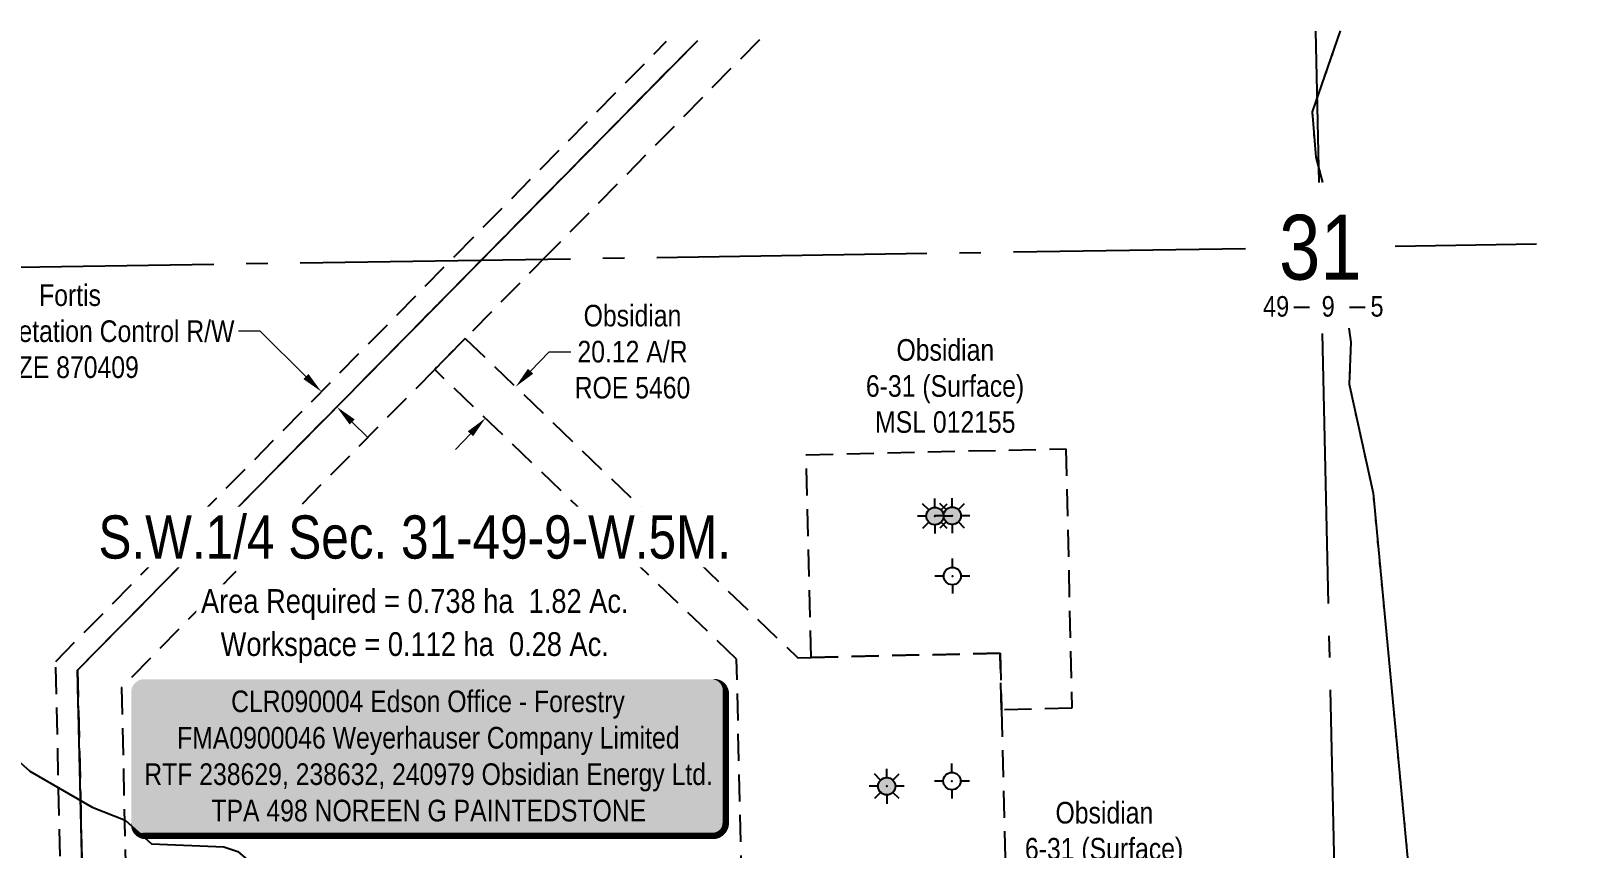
# Model space of a CAD drawing. Extents: x 610284 to 614883, y 5902184 to 5905806.
# Drawn here: x 612378 to 613093, y 5903628 to 5904007 of the extents above; entities that cross this region are included whole.
import ezdxf
from ezdxf.enums import TextEntityAlignment as Align

# ---------------------------------------------------------------- set-up
doc = ezdxf.new("R2010")
doc.units = 0
doc.header["$LTSCALE"] = 5
doc.header["$PDSIZE"] = 0.5
for name, pattern in [('foc-ACCESSROAD', [3.75, 2.5, -1.25]), ('foc-FLOWLINE', [3.75, 2.5, -1.25]), ('foc-QUARTERLINE', [33, 25, -3, 2, -3]), ('foc-WHEELTRACKS', [2, 0.4, -1.6])]:
    doc.linetypes.add(name, pattern=pattern)
for name, color, linetype in [('10', 1, 'Continuous'), ('9', 3, 'Continuous'), ('AS-POWER', 104, 'foc-POWER'), ('C-AR', 13, 'foc-ACCESSROAD'), ('C-SYMBOL', 7, 'Continuous'), ('C-WS', 13, 'foc-ACCESSROAD'), ('C-WS-S', 13, 'Continuous'), ('F-EZE', 190, 'foc-FLOWLINE'), ('F-WS-S', 190, 'Continuous'), ('L-AREAREQUIRED', 7, 'Continuous'), ('L-AREAWORK', 5, 'Continuous'), ('L-SECLBL', 7, 'Continuous'), ('L-SECQ', 8, 'foc-QUARTERLINE'), ('oil_and_gas_wells_pt', 7, 'Continuous'), ('T-WATER', 160, 'Continuous'), ('T-WATER-P3', 160, 'foc-WHEELTRACKS')]:
    doc.layers.add(name, color=color, linetype=linetype)
for name, color, linetype, lineweight in [('C-AR-T', 13, 'Continuous', 9), ('C-WS-T', 13, 'Continuous', 9), ('F-EZE-T', 190, 'Continuous', 9)]:
    doc.layers.add(name, color=color, linetype=linetype, lineweight=lineweight)
doc.styles.add('100L', font='ARIALN.TTF', dxfattribs={"height": 11})
doc.styles.add('175L', font='ARIALN.TTF', dxfattribs={"height": 20})
doc.styles.add('80', font='ARIALN.TTF', dxfattribs={"height": 10})
doc.styles.add('80CG', font='ARIALN.TTF', dxfattribs={"height": 10})
doc.styles.add('80L', font='ARIALN.TTF', dxfattribs={"height": 10})
doc.styles.add('foc-LtypeFont', font='ARIALN.TTF', dxfattribs={"height": 7.35})
doc.styles.add('SIMPLEX', font='ARIALN.TTF')
doc.linetypes.add('foc-POWER', pattern='A,6,-1,["P",foc-LtypeFont,S=0.2,R=0,X=-0.625,Y=-0.75],-1.24,4', length=12.24)
doc.linetypes.add('foc-TOPO-flowdirection-NOLINE', pattern='A,0,[">",foc-LtypeFont,S=0.3,R=0,X=0,Y=-0.945],-20,[">",foc-LtypeFont,S=0.3,R=0,X=0,Y=-0.945],0', length=20)
doc.dimstyles.new('Compass 5 000', dxfattribs={"dimscale": 5, "dimtxt": 9, "dimasz": 2, "dimexe": 0.2, "dimexo": 0.0625, "dimgap": 0.5, "dimtad": 0, "dimtih": 1, "dimtoh": 1, "dimzin": 0, "dimdsep": 46, "dimtxsty": '80CG', "dimcen": 0.1, "dimse1": 1, "dimse2": 1, "dimclrd": 256, "dimclrt": 256, "dimaunit": 1, "dimadec": 4, "dimazin": 0, "dimtfac": 0.06, "dimtofl": 0, "dimtmove": 0, "dimatfit": 1, "dimfxl": 0.2, "dimtolj": 1, "dimtzin": 0, "dimlwd": -1, "dimarcsym": 0})

# ---------------------------------------------------------------- blocks, each defined once
blk = doc.blocks.new('L-SECLBL')
at = {"layer": '9', "color": 7}
for p, q in [((-5.08, -27.83), (-12.29, -27.83)), ((20.7, -27.83), (13.5, -27.83))]:
    blk.add_line(p, q, dxfattribs=at)
at = {"layer": '10', "color": 2, "style": 'SIMPLEX'}
blk.add_attdef('SEC', text='', height=30, dxfattribs=at).set_placement((0, 0), align=Align.MIDDLE)
at = {"layer": '10', "color": 5, "style": '80L'}
blk.add_attdef('TWP', text='', height=9.5, dxfattribs=at).set_placement((-14.43, -27.37), align=Align.MIDDLE_RIGHT)
blk.add_attdef('RGE', text='', height=9.5, dxfattribs=at).set_placement((3.62, -27.37), align=Align.MIDDLE_CENTER)
blk.add_attdef('MER', text='', height=9.5, dxfattribs=at).set_placement((23.17, -27.37), align=Align.MIDDLE_LEFT)
blk = doc.blocks.new('*D446')
at = {"layer": 'C-AR-T', "transparency": 16777216}
for p, q in [((612609.67, 5903849.01), (612618.31, 5903858)), ((612618.31, 5903858), (612628.31, 5903858)), ((612581.86, 5903820.06), (612574.94, 5903812.84))]:
    blk.add_line(p, q, dxfattribs=at)
for points in [[(612608.47, 5903850.16), (612610.87, 5903847.85), (612602.74, 5903841.79)], [(612580.66, 5903821.21), (612583.07, 5903818.9), (612588.79, 5903827.27)]]:
    blk.add_solid(points, dxfattribs=at)
at = {"layer": 'C-AR-T', "transparency": 16777216, "insert": (612656.83, 5903858), "char_height": 10, "attachment_point": 5, "style": '80CG'}
blk.add_mtext('\\A1;Obsidian\\P20.12 A/R\\PROE 5460', dxfattribs=at)
blk = doc.blocks.new('*D457')
at = {"layer": 'F-EZE-T', "transparency": 16777216}
for p, q in [((612484.49, 5903867.47), (612474.49, 5903867.47)), ((612505.75, 5903846.54), (612484.49, 5903867.47)), ((612527.14, 5903825.49), (612534.26, 5903818.47))]:
    blk.add_line(p, q, dxfattribs=at)
for points in [[(612506.92, 5903847.73), (612504.58, 5903845.36), (612512.88, 5903839.53)], [(612528.31, 5903826.68), (612525.97, 5903824.3), (612520.01, 5903832.51)]]:
    blk.add_solid(points, dxfattribs=at)
at = {"layer": 'F-EZE-T', "transparency": 16777216, "insert": (612396.56, 5903867.47), "char_height": 10, "attachment_point": 5, "style": '80CG'}
blk.add_mtext('\\A1;Fortis\\P10.00 Vegetation Control R/W\\PEZE 870409', dxfattribs=at)
blk = doc.blocks.new('GABD')
for p, q in [((0, 0.81), (0, 1.62)), ((-0.81, 0), (-1.62, 0)), ((1.62, 0), (0.81, 0)), ((0, -0.81), (0, -1.62))]:
    blk.add_line(p, q)
blk.add_circle((0, 0), 0.8)
blk = doc.blocks.new('GAS')
h = blk.add_hatch(color=255)
h.dxf.hatch_style = 1
edge = h.paths.add_edge_path()
edge.add_arc((0, 0), 0.9, 0, 360)
for p, q in [((0, 0.81), (0, 1.62)), ((-0.81, 0), (-1.62, 0)), ((-0.57, 0.57), (-1.14, 1.14)), ((0.57, 0.57), (1.14, 1.14)), ((1.62, 0), (0.81, 0)), ((-0.57, -0.57), (-1.14, -1.14)), ((0, -0.81), (0, -1.62)), ((1.14, -1.14), (0.57, -0.57))]:
    blk.add_line(p, q)
blk.add_circle((0, 0), 0.8)
blk = doc.blocks.new('*U442')
h = blk.add_hatch(color=255)
edge = h.paths.add_edge_path()
edge.add_line((-131.5, -37), (131.5, -37))
edge.add_arc((131.5, -31), 6, 270, 360)
edge.add_line((137.5, -31), (137.5, 29.5))
edge.add_arc((131.5, 29.5), 6, 0, 90)
edge.add_line((131.5, 35.5), (-131.5, 35.5))
edge.add_arc((-131.5, 29.5), 6, 90, 180)
edge.add_line((-137.5, 29.5), (-137.5, -31))
edge.add_arc((-131.5, -31), 6, 180, 270)
at = {"color": 44, "flags": 128}
blk.add_lwpolyline([(-131.5, -37, 3, 3, 0), (131.5, -37, 3, 3, 0.414214), (137.5, -31, 3, 3, 0), (137.5, 29.5, 3, 0, 0.414214), (131.5, 35.5, 0, 0, 0), (-131.5, 35.5, 0, 0, 0.414214), (-137.5, 29.5, 0, 0, 0), (-137.5, -31, 0, 3, 0.414214)], format="xyseb", close=True, dxfattribs=at)
at = {"color": 44, "style": '80'}
blk.add_attdef('ENTER_TEXT_001', (-35.99, -5), '', height=10, dxfattribs=at)

msp = doc.modelspace()

# ---------------------------------------------------------------- linework, layer by layer
at = {"layer": 'AS-POWER', "flags": 128}
msp.add_lwpolyline([(612402.462, 5903605.678), (612400.051, 5903710.653), (612686.837, 5904001.97)], dxfattribs=at)
at = {"layer": 'C-AR'}
for points in [[(612826.676, 5902199.296), (612824.401, 5902297.963), (612819.728, 5902500.558), (612819.563, 5902507.949), (612819.358, 5902517.101), (612815.339, 5902696.811), (612814.891, 5902716.827), (612812.279, 5902856.016), (612812.104, 5902864.248), (612809.04, 5903008.272), (612807.231, 5903093.291), (612807.037, 5903102.435), (612804.847, 5903205.374), (612797.332, 5903212.337), (612552.533, 5903439.164), (612537.759, 5903452.853), (612403.106, 5903577.62), (612400.051, 5903710.653), (612588.977, 5903902.557), (612686.84, 5904001.97)], [(612715.53, 5904002.409), (612617.84, 5903903.173), (612579.441, 5903864.171), (612565.312, 5903849.819), (612420.38, 5903702.597), (612422.725, 5903600.543), (612423.044, 5903586.6), (612811.019, 5903227.108), (612818.404, 5903220.265), (612824.677, 5903214.454), (612826.564, 5903122.398), (612826.965, 5903102.865), (612827.151, 5903093.722), (612831.842, 5902864.689), (612832.048, 5902854.61), (612835.511, 5902697.262), (612839.493, 5902517.579), (612839.697, 5902508.414), (612839.862, 5902501.015), (612840.155, 5902488.299), (612844.535, 5902298.405), (612846.811, 5902199.733)]]:
    msp.add_lwpolyline(points, dxfattribs=at)
at = {"layer": 'C-WS'}
for points in [[(612739.474, 5903716.485), (612826.991, 5903718.546), (612827.61, 5903692.298), (612829.864, 5903596.545), (612774.842, 5903595.249), (612764.711, 5903595.011), (612707.864, 5903593.673), (612704.991, 5903715.673), (612565.312, 5903849.819), (612579.441, 5903864.171), (612733.369, 5903716.341), (612739.474, 5903716.485)], [(612827.61, 5903692.298), (612826.991, 5903718.546), (612739.474, 5903716.485), (612737.264, 5903810.316), (612857.344, 5903813.144), (612860.171, 5903693.065), (612827.61, 5903692.298)]]:
    msp.add_lwpolyline(points, close=True, dxfattribs=at)
at = {"layer": 'F-EZE'}
msp.add_lwpolyline([(612686.84, 5904001.97), (612588.978, 5903902.557), (612400.051, 5903710.653), (612403.106, 5903577.62), (612392.877, 5903587.099), (612389.947, 5903714.657), (612574.629, 5903902.251), (612672.58, 5904001.752)], dxfattribs=at)
at = {"layer": 'L-SECQ'}
for p, q in [((612972.922, 5904006.348), (612974.462, 5903936.391)), ((612976.01, 5903866.435), (612992.797, 5903107.651))]:
    msp.add_line(p, q, dxfattribs=at)
at = {"layer": 'L-SECQ', "flags": 128}
for points in [[(613009.673, 5903906.938), (613075.078, 5903907.939)], [(612173.16, 5903894.136), (612940.425, 5903905.878)]]:
    msp.add_lwpolyline(points, dxfattribs=at)
at = {"layer": 'oil_and_gas_wells_pt'}
for p in [(612796.771, 5903781.935), (612804.776, 5903782.124), (612804.836, 5903754.18), (612804.612, 5903659.314), (612774.499, 5903656.931)]:
    msp.add_point(p, dxfattribs=at)
at = {"layer": 'T-WATER'}
msp.add_lwpolyline([(612377.97, 5903663.857), (612406.769, 5903647.197), (612422.132, 5903641.261), (612434.322, 5903630.228), (612467.809, 5903628.914), (612474.263, 5903626.648)], dxfattribs=at)
at = {"layer": 'T-WATER-P3', "flags": 128}
for points in [[(612984.324, 5904006.523), (612971.291, 5903969.005), (612973.026, 5903948.051), (612976.108, 5903936.384)], [(612988.312, 5903869.004), (612989.273, 5903862.414), (612988.493, 5903842.987), (612999.486, 5903792.51), (613015.92, 5903618.774), (613025.758, 5903584.309), (613033.155, 5903569.543), (613041.727, 5903556.869), (613060.806, 5903534.163), (613077.245, 5903507.745), (613082.801, 5903492.603), (613093.453, 5903439.92), (613090.985, 5903422.621), (613084.496, 5903408.981), (613080.475, 5903392.206), (613081.83, 5903373.691), (613085.799, 5903360.83)]]:
    msp.add_lwpolyline(points, dxfattribs=at)
at = {"layer": 'T-WATER-P3', "linetype": 'foc-TOPO-flowdirection-NOLINE', "flags": 128}
for points in [[(612984.324, 5904006.523), (612971.291, 5903969.005), (612973.026, 5903948.051), (612976.108, 5903936.384)], [(612988.312, 5903869.004), (612989.273, 5903862.414), (612988.493, 5903842.987), (612999.486, 5903792.51), (613015.92, 5903618.774), (613025.758, 5903584.309), (613033.155, 5903569.543), (613041.727, 5903556.869), (613060.806, 5903534.163), (613077.245, 5903507.745), (613082.801, 5903492.603), (613093.453, 5903439.92), (613090.985, 5903422.621), (613084.496, 5903408.981), (613080.475, 5903392.206), (613081.83, 5903373.691), (613085.799, 5903360.83)], [(612333.872, 5903699.346), (612346.868, 5903691.639), (612377.97, 5903663.857), (612406.769, 5903647.197), (612422.132, 5903641.261), (612434.322, 5903630.228), (612467.809, 5903628.914), (612474.263, 5903626.648), (612485.368, 5903617.097), (612528.196, 5903543.432), (612540.062, 5903528.704), (612562.383, 5903523.837), (612575.649, 5903519.072), (612588.71, 5903510.729), (612635.679, 5903467.061), (612651.769, 5903459.525), (612672.259, 5903459.648), (612694.181, 5903465.005), (612702.375, 5903467.007), (612702.328, 5903465.94), (612701.699, 5903451.457), (612706.428, 5903435.533), (612718.654, 5903407.048), (612726.685, 5903394.789), (612746.195, 5903371.072), (612805.359, 5903322.693), (612824.379, 5903300.464), (612847.184, 5903281.425), (612861.779, 5903274.645), (612874.167, 5903281.606), (612884.155, 5903297.063), (612910.642, 5903306.053), (612926.348, 5903301.784), (612939.75, 5903295.173), (612950.195, 5903285.853), (612958.343, 5903274.012), (612973.928, 5903269.8), (612985.676, 5903261.565), (613002.442, 5903258.439), (613014.431, 5903249.966), (613031.881, 5903246.417)]]:
    msp.add_lwpolyline(points, dxfattribs=at)

# ---------------------------------------------------------------- block references
ref = msp.add_blockref('*U442', (612562.433, 5903670.939), dxfattribs=dict(xscale=1.000384267604866, yscale=1.000384267604866, zscale=1.000384267604866))
ref.add_attrib('ENTER_TEXT_001', 'CLR090004 Edson Office - Forestry', (612471.119, 5903691.209), dxfattribs={"color": 44, "height": 10.00384, "style": '80'})
ref.add_attrib('ENTER_TEXT_002', 'FMA0900046 Weyerhauser Company Limited', (612446.119, 5903674.359), dxfattribs={"color": 44, "height": 10.00384, "style": '80'})
ref.add_attrib('ENTER_TEXT_003', 'RTF 238629, 238632, 240979 Obsidian Energy Ltd.', (612430.905, 5903657.508), dxfattribs={"color": 44, "height": 10.00384, "style": '80'})
ref.add_attrib('ENTER_TEXT_004', 'TPA 498 NOREEN G PAINTEDSTONE', (612461.985, 5903640.658), dxfattribs={"color": 44, "height": 10.00384, "style": '80'})
at = {"layer": 'C-WS-S', "xscale": 5.00192133802436, "yscale": 5.00192133802436, "zscale": 5.00192133802436}
for p in [(612796.771, 5903781.935), (612804.776, 5903782.124), (612774.499, 5903656.931)]:
    msp.add_blockref('GAS', p, dxfattribs=at)
at = {"layer": 'F-WS-S', "xscale": 5.00192133802436, "yscale": 5.00192133802436, "zscale": 5.00192133802436}
for p in [(612804.836, 5903754.18), (612804.612, 5903659.314)]:
    msp.add_blockref('GABD', p, dxfattribs=at)
at = {"layer": 'L-SECLBL', "xscale": 1.000384267604866, "yscale": 1.000384267604866, "zscale": 1.000384267604866}
msp.add_blockref('L-SECLBL', (612975.126, 5903906.409), dxfattribs=at).add_auto_attribs({'SEC': '31', 'TWP': '49', 'RGE': '9', 'MER': '5'})

# ---------------------------------------------------------------- texts
at = {"layer": 'C-WS-T', "char_height": 10.00384, "attachment_point": 1, "style": '80L'}
for s, insert in [('\\pi14.415;Obsidian\\P\\pi0.2687;6-31 (Surface)\\P\\pi4.5098;MSL 012155', (612764.568, 5903863.86)), ('\\pi14.415;Obsidian\\P\\pi0.2687;6-31 (Surface)\\P\\pi10.307;ROE 5460', (612838.153, 5903649.672))]:
    msp.add_mtext_dynamic_manual_height_columns(s, width=72.6797, gutter_width=50.038, heights=[0], dxfattribs=dict(at, insert=insert))
at = {"layer": 'L-AREAWORK', "color": 5, "style": '100L'}
msp.add_text('Workspace = 0.112 ha  0.28 Ac.', height=10.99577, dxfattribs=at).set_placement((612556.084, 5903713.921), align=Align.BOTTOM_CENTER)

# ---------------------------------------------------------------- dimensions: what is measured, and where the dimension line sits
at = {"layer": 'C-AR-T'}
dim = msp.add_linear_dim(base=(612588.791, 5903827.27), p1=(612637.388, 5903808.52), p2=(612623.438, 5903793.995), angle=226.157509, text='Obsidian\\P20.12 A/R\\PROE 5460', dimstyle='Compass 5 000', dxfattribs=at)
dim.commit()
dim.dimension.update_dxf_attribs({"geometry": '*D446', "text_midpoint": (612656.832, 5903858.004), "dimtype": 161})
at = {"layer": 'F-EZE-T'}
dim = msp.add_linear_dim(base=(612512.879, 5903839.527), p1=(612425.865, 5903736.874), p2=(612418.732, 5903743.896), angle=135.448101, text='Fortis\\P10.00 Vegetation Control R/W\\PEZE 870409', dimstyle='Compass 5 000', dxfattribs=at)
dim.commit()
dim.dimension.update_dxf_attribs({"geometry": '*D457', "text_midpoint": (612396.559, 5903867.474), "dimtype": 161})

# ---------------------------------------------------------------- next in the draw order: texts
at = {"layer": 'C-SYMBOL', "color": 3, "insert": (612556.084, 5903782.275), "char_height": 19.99232, "width": 292.76608, "attachment_point": 2, "style": '175L', "bg_fill": 3, "box_fill_scale": 1.2, "bg_fill_color": 256, "bg_fill_transparency": 0}
msp.add_mtext('S.W.1/4 Sec. 31-49-9-W.5M.', dxfattribs=at)
at = {"layer": 'L-AREAREQUIRED', "color": 5, "insert": (612556.099, 5903748.142), "char_height": 10.99577, "width": 197.86394, "attachment_point": 2, "style": '100L', "bg_fill": 3, "box_fill_scale": 1.2, "bg_fill_color": 256, "bg_fill_transparency": 0}
msp.add_mtext('Area Required = 0.738 ha  1.82 Ac.', dxfattribs=at)

doc.saveas('drawing.dxf')
